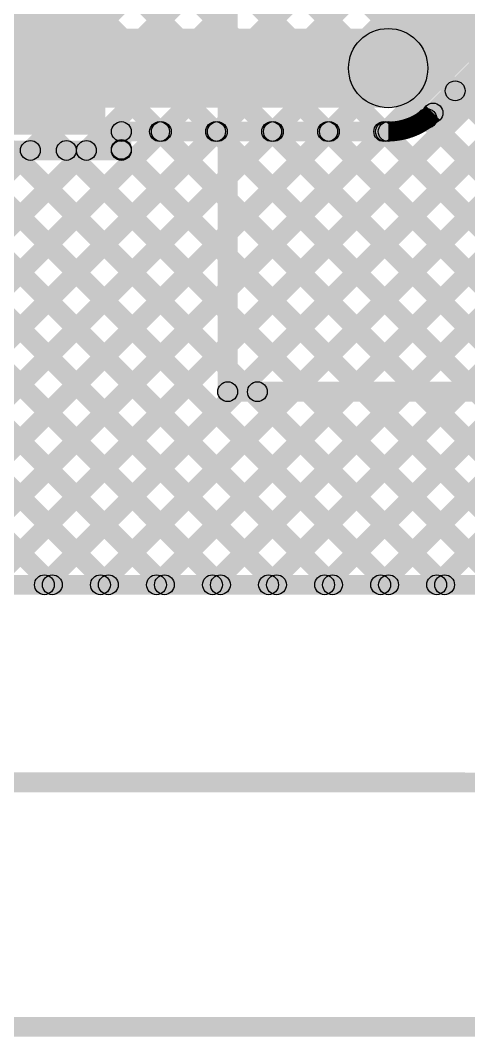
# Model space of a CAD drawing. Header units: millimetres. Extents: x -0.22 to 4.11, y -0.25 to 2.01.
# Drawn here: x 0.609 to 0.835, y -0.214 to 0.299 of the extents above; entities that cross this region are included whole.
import ezdxf

# ---------------------------------------------------------------- set-up
doc = ezdxf.new("R2010")
doc.units = ezdxf.units.MM
doc.header["$MEASUREMENT"] = 0
for name, color, linetype in [('BottomLayer', 5, 'Continuous'), ('Mechanical1', 6, 'Continuous'), ('Mechanical2', 216, 'Continuous'), ('TopLayer', 1, 'Continuous'), ('TopPaste', 8, 'Continuous'), ('TopSolder', 216, 'Continuous')]:
    doc.layers.add(name, color=color, linetype=linetype)

# ---------------------------------------------------------------- blocks, each defined once
blk = doc.blocks.new('TS_1103S_C_C_1')
at = {"layer": 'TopLayer'}
blk.add_hatch(color=1, dxfattribs=at).paths.add_polyline_path([(-0.35433, 0.12795), (-0.23622, 0.12795), (-0.23622, 0.0689), (-0.35433, 0.0689)])
at = {"layer": 'TopPaste'}
blk.add_hatch(color=8, dxfattribs=at).paths.add_polyline_path([(-0.35433, 0.12795), (-0.23622, 0.12795), (-0.23622, 0.0689), (-0.35433, 0.0689)])
at = {"layer": 'TopSolder'}
blk.add_hatch(color=216, dxfattribs=at).paths.add_polyline_path([(-0.35833, 0.13195), (-0.23222, 0.13195), (-0.23222, 0.0649), (-0.35833, 0.0649)])

msp = doc.modelspace()

# ---------------------------------------------------------------- hatches: boundary and pattern name
at = {"layer": 'BottomLayer'}
for points in [[(0.007, 0.93607), (0.01407, 0.94314), (0.93968, 0.01753), (0.93261, 0.01046)], [(0.007, 0.93607), (0.01407, 0.94314), (0.93968, 0.01753), (0.93261, 0.01046)], [(0.007, 0.90778), (0.01407, 0.91485), (0.91139, 0.01753), (0.90432, 0.01046)], [(0.007, 0.90778), (0.01407, 0.91485), (0.91139, 0.01753), (0.90432, 0.01046)], [(0.007, 0.8795), (0.01407, 0.88657), (0.88311, 0.01753), (0.87604, 0.01046)], [(0.007, 0.8795), (0.01407, 0.88657), (0.88311, 0.01753), (0.87604, 0.01046)], [(0.007, 0.85121), (0.01407, 0.85828), (0.85482, 0.01753), (0.84775, 0.01046)], [(0.007, 0.85121), (0.01407, 0.85828), (0.85482, 0.01753), (0.84775, 0.01046)], [(0.62455, 0.01046), (0.61748, 0.01753), (1.452, 0.85204), (1.45907, 0.84497)], [(0.62455, 0.01046), (0.61748, 0.01753), (1.452, 0.85204), (1.45907, 0.84497)], [(0.007, 0.82293), (0.01407, 0.83), (0.82654, 0.01753), (0.81947, 0.01046)], [(0.007, 0.82293), (0.01407, 0.83), (0.82654, 0.01753), (0.81947, 0.01046)], [(0.65284, 0.01046), (0.64577, 0.01753), (1.452, 0.82376), (1.45907, 0.81669)], [(0.65284, 0.01046), (0.64577, 0.01753), (1.452, 0.82376), (1.45907, 0.81669)], [(0.007, 0.79464), (0.01407, 0.80172), (0.79825, 0.01753), (0.79118, 0.01046)], [(0.007, 0.79464), (0.01407, 0.80172), (0.79825, 0.01753), (0.79118, 0.01046)], [(0.68112, 0.01046), (0.67405, 0.01753), (1.452, 0.79547), (1.45907, 0.7884)], [(0.68112, 0.01046), (0.67405, 0.01753), (1.452, 0.79547), (1.45907, 0.7884)], [(0.007, 0.76636), (0.01407, 0.77343), (0.76997, 0.01753), (0.7629, 0.01046)], [(0.007, 0.76636), (0.01407, 0.77343), (0.76997, 0.01753), (0.7629, 0.01046)], [(0.70941, 0.01046), (0.70234, 0.01753), (1.452, 0.76719), (1.45907, 0.76012)], [(0.70941, 0.01046), (0.70234, 0.01753), (1.452, 0.76719), (1.45907, 0.76012)], [(0.007, 0.73808), (0.01407, 0.74515), (0.74169, 0.01753), (0.73462, 0.01046)], [(0.007, 0.73808), (0.01407, 0.74515), (0.74169, 0.01753), (0.73462, 0.01046)], [(0.73769, 0.01046), (0.73062, 0.01753), (1.452, 0.73891), (1.45907, 0.73183)], [(0.73769, 0.01046), (0.73062, 0.01753), (1.452, 0.73891), (1.45907, 0.73183)], [(0.007, 0.70979), (0.01407, 0.71686), (0.7134, 0.01753), (0.70633, 0.01046)], [(0.007, 0.70979), (0.01407, 0.71686), (0.7134, 0.01753), (0.70633, 0.01046)], [(0.76598, 0.01046), (0.7589, 0.01753), (1.452, 0.71062), (1.45907, 0.70355)], [(0.76598, 0.01046), (0.7589, 0.01753), (1.452, 0.71062), (1.45907, 0.70355)], [(0.007, 0.68151), (0.01407, 0.68858), (0.68512, 0.01753), (0.67805, 0.01046)], [(0.007, 0.68151), (0.01407, 0.68858), (0.68512, 0.01753), (0.67805, 0.01046)], [(0.79426, 0.01046), (0.78719, 0.01753), (1.452, 0.68234), (1.45907, 0.67527)], [(0.79426, 0.01046), (0.78719, 0.01753), (1.452, 0.68234), (1.45907, 0.67527)], [(0.007, 0.65322), (0.01407, 0.66029), (0.65683, 0.01753), (0.64976, 0.01046)], [(0.007, 0.65322), (0.01407, 0.66029), (0.65683, 0.01753), (0.64976, 0.01046)], [(0.82254, 0.01046), (0.81547, 0.01753), (1.452, 0.65405), (1.45907, 0.64698)], [(0.82254, 0.01046), (0.81547, 0.01753), (1.452, 0.65405), (1.45907, 0.64698)], [(0.007, 0.62494), (0.01407, 0.63201), (0.62855, 0.01753), (0.62148, 0.01046)], [(0.007, 0.62494), (0.01407, 0.63201), (0.62855, 0.01753), (0.62148, 0.01046)], [(0.59627, 0.01046), (0.5892, 0.01753), (1.02956, 0.45789), (1.03663, 0.45081)], [(0.59627, 0.01046), (0.5892, 0.01753), (1.02956, 0.45789), (1.03663, 0.45081)], [(0.34171, 0.01046), (0.33464, 0.01753), (0.7692, 0.45209), (0.77627, 0.44502)], [(0.34171, 0.01046), (0.33464, 0.01753), (0.7692, 0.45209), (0.77627, 0.44502)], [(0.37, 0.01046), (0.36292, 0.01753), (0.79748, 0.45209), (0.80455, 0.44502)], [(0.37, 0.01046), (0.36292, 0.01753), (0.79748, 0.45209), (0.80455, 0.44502)], [(0.39828, 0.01046), (0.39121, 0.01753), (0.82577, 0.45209), (0.83284, 0.44502)], [(0.39828, 0.01046), (0.39121, 0.01753), (0.82577, 0.45209), (0.83284, 0.44502)], [(0.42656, 0.01046), (0.41949, 0.01753), (0.85405, 0.45209), (0.86112, 0.44502)], [(0.42656, 0.01046), (0.41949, 0.01753), (0.85405, 0.45209), (0.86112, 0.44502)], [(0.45485, 0.01046), (0.44778, 0.01753), (0.88234, 0.45209), (0.88941, 0.44502)], [(0.45485, 0.01046), (0.44778, 0.01753), (0.88234, 0.45209), (0.88941, 0.44502)], [(0.48313, 0.01046), (0.47606, 0.01753), (0.91062, 0.45209), (0.91769, 0.44502)], [(0.48313, 0.01046), (0.47606, 0.01753), (0.91062, 0.45209), (0.91769, 0.44502)], [(0.51142, 0.01046), (0.50435, 0.01753), (0.9389, 0.45209), (0.94598, 0.44502)], [(0.51142, 0.01046), (0.50435, 0.01753), (0.9389, 0.45209), (0.94598, 0.44502)], [(0.5397, 0.01046), (0.53263, 0.01753), (0.96719, 0.45209), (0.97426, 0.44502)], [(0.5397, 0.01046), (0.53263, 0.01753), (0.96719, 0.45209), (0.97426, 0.44502)], [(0.56799, 0.01046), (0.56091, 0.01753), (0.99547, 0.45209), (1.00254, 0.44502)], [(0.56799, 0.01046), (0.56091, 0.01753), (0.99547, 0.45209), (1.00254, 0.44502)], [(0.63978, 0.44471), (0.64685, 0.45178), (1.0811, 0.01753), (1.07403, 0.01046)], [(0.63978, 0.44471), (0.64685, 0.45178), (1.0811, 0.01753), (1.07403, 0.01046)], [(0.66806, 0.44471), (0.67513, 0.45178), (1.10938, 0.01753), (1.10231, 0.01046)], [(0.66806, 0.44471), (0.67513, 0.45178), (1.10938, 0.01753), (1.10231, 0.01046)], [(0.6134, 0.4428), (0.62047, 0.44987), (1.05281, 0.01753), (1.04574, 0.01046)], [(0.6134, 0.4428), (0.62047, 0.44987), (1.05281, 0.01753), (1.04574, 0.01046)], [(0.6134, 0.41451), (0.62047, 0.42158), (1.02453, 0.01753), (1.01746, 0.01046)], [(0.6134, 0.41451), (0.62047, 0.42158), (1.02453, 0.01753), (1.01746, 0.01046)], [(0.56401, 0.40734), (0.57108, 0.41441), (0.96796, 0.01753), (0.96089, 0.01046)], [(0.56401, 0.40734), (0.57108, 0.41441), (0.96796, 0.01753), (0.96089, 0.01046)], [(0.59229, 0.40734), (0.59936, 0.41441), (0.99624, 0.01753), (0.98917, 0.01046)], [(0.59229, 0.40734), (0.59936, 0.41441), (0.99624, 0.01753), (0.98917, 0.01046)], [(0.08587, 0.00899), (0.08587, 0.01899), (1.11853, 0.01899), (1.11853, 0.00899)], [(0.08587, 0.00899), (0.08587, 0.01899), (1.11853, 0.01899), (1.11853, 0.00899)]]:
    msp.add_hatch(color=5, dxfattribs=at).paths.add_polyline_path(points)
h = msp.add_hatch(color=5, dxfattribs=at)
edge = h.paths.add_edge_path()
edge.add_arc((0.62102, 0.01399), 0.005, 0, 360)
h = msp.add_hatch(color=5, dxfattribs=at)
edge = h.paths.add_edge_path()
edge.add_arc((0.62102, 0.01399), 0.005, 0, 360)
h = msp.add_hatch(color=5, dxfattribs=at)
edge = h.paths.add_edge_path()
edge.add_arc((0.62501, 0.01399), 0.005, 0, 360)
h = msp.add_hatch(color=5, dxfattribs=at)
edge = h.paths.add_edge_path()
edge.add_arc((0.62501, 0.01399), 0.005, 0, 360)
h = msp.add_hatch(color=5, dxfattribs=at)
edge = h.paths.add_edge_path()
edge.add_arc((0.6493, 0.01399), 0.005, 0, 360)
h = msp.add_hatch(color=5, dxfattribs=at)
edge = h.paths.add_edge_path()
edge.add_arc((0.6493, 0.01399), 0.005, 0, 360)
h = msp.add_hatch(color=5, dxfattribs=at)
edge = h.paths.add_edge_path()
edge.add_arc((0.6533, 0.01399), 0.005, 0, 360)
h = msp.add_hatch(color=5, dxfattribs=at)
edge = h.paths.add_edge_path()
edge.add_arc((0.6533, 0.01399), 0.005, 0, 360)
h = msp.add_hatch(color=5, dxfattribs=at)
edge = h.paths.add_edge_path()
edge.add_arc((0.67759, 0.01399), 0.005, 0, 360)
h = msp.add_hatch(color=5, dxfattribs=at)
edge = h.paths.add_edge_path()
edge.add_arc((0.67759, 0.01399), 0.005, 0, 360)
h = msp.add_hatch(color=5, dxfattribs=at)
edge = h.paths.add_edge_path()
edge.add_arc((0.68158, 0.01399), 0.005, 0, 360)
h = msp.add_hatch(color=5, dxfattribs=at)
edge = h.paths.add_edge_path()
edge.add_arc((0.68158, 0.01399), 0.005, 0, 360)
h = msp.add_hatch(color=5, dxfattribs=at)
edge = h.paths.add_edge_path()
edge.add_arc((0.70587, 0.01399), 0.005, 0, 360)
h = msp.add_hatch(color=5, dxfattribs=at)
edge = h.paths.add_edge_path()
edge.add_arc((0.70587, 0.01399), 0.005, 0, 360)
h = msp.add_hatch(color=5, dxfattribs=at)
edge = h.paths.add_edge_path()
edge.add_arc((0.70987, 0.01399), 0.005, 0, 360)
h = msp.add_hatch(color=5, dxfattribs=at)
edge = h.paths.add_edge_path()
edge.add_arc((0.70987, 0.01399), 0.005, 0, 360)
h = msp.add_hatch(color=5, dxfattribs=at)
edge = h.paths.add_edge_path()
edge.add_arc((0.73416, 0.01399), 0.005, 0, 360)
h = msp.add_hatch(color=5, dxfattribs=at)
edge = h.paths.add_edge_path()
edge.add_arc((0.73416, 0.01399), 0.005, 0, 360)
h = msp.add_hatch(color=5, dxfattribs=at)
edge = h.paths.add_edge_path()
edge.add_arc((0.73815, 0.01399), 0.005, 0, 360)
h = msp.add_hatch(color=5, dxfattribs=at)
edge = h.paths.add_edge_path()
edge.add_arc((0.73815, 0.01399), 0.005, 0, 360)
h = msp.add_hatch(color=5, dxfattribs=at)
edge = h.paths.add_edge_path()
edge.add_arc((0.76244, 0.01399), 0.005, 0, 360)
h = msp.add_hatch(color=5, dxfattribs=at)
edge = h.paths.add_edge_path()
edge.add_arc((0.76244, 0.01399), 0.005, 0, 360)
h = msp.add_hatch(color=5, dxfattribs=at)
edge = h.paths.add_edge_path()
edge.add_arc((0.76643, 0.01399), 0.005, 0, 360)
h = msp.add_hatch(color=5, dxfattribs=at)
edge = h.paths.add_edge_path()
edge.add_arc((0.76643, 0.01399), 0.005, 0, 360)
h = msp.add_hatch(color=5, dxfattribs=at)
edge = h.paths.add_edge_path()
edge.add_arc((0.79072, 0.01399), 0.005, 0, 360)
h = msp.add_hatch(color=5, dxfattribs=at)
edge = h.paths.add_edge_path()
edge.add_arc((0.79072, 0.01399), 0.005, 0, 360)
h = msp.add_hatch(color=5, dxfattribs=at)
edge = h.paths.add_edge_path()
edge.add_arc((0.79472, 0.01399), 0.005, 0, 360)
h = msp.add_hatch(color=5, dxfattribs=at)
edge = h.paths.add_edge_path()
edge.add_arc((0.79472, 0.01399), 0.005, 0, 360)
h = msp.add_hatch(color=5, dxfattribs=at)
edge = h.paths.add_edge_path()
edge.add_arc((0.81901, 0.01399), 0.005, 0, 360)
h = msp.add_hatch(color=5, dxfattribs=at)
edge = h.paths.add_edge_path()
edge.add_arc((0.81901, 0.01399), 0.005, 0, 360)
h = msp.add_hatch(color=5, dxfattribs=at)
edge = h.paths.add_edge_path()
edge.add_arc((0.823, 0.01399), 0.005, 0, 360)
h = msp.add_hatch(color=5, dxfattribs=at)
edge = h.paths.add_edge_path()
edge.add_arc((0.823, 0.01399), 0.005, 0, 360)
at = {"layer": 'Mechanical1'}
for points in [[(0.71853, 0.11143), (0.70853, 0.11143), (0.70853, 1.60734), (0.71853, 1.60734)], [(0.71353, 0.10643), (0.71353, 0.11643), (3.09542, 0.11643), (3.09542, 0.10643)], [(0.72853, 0.10643), (0.72853, 0.11643), (1.72153, 0.11643), (1.72153, 0.10643)], [(0.72853, 0.10643), (0.72853, 0.11643), (0.90298, 0.11643), (0.90298, 0.10643)], [(0, -0.21406), (0, -0.20406), (1.60247, -0.20406), (1.60247, -0.21406)]]:
    msp.add_hatch(color=6, dxfattribs=at).paths.add_polyline_path(points)
h = msp.add_hatch(color=6, dxfattribs=at)
edge = h.paths.add_edge_path()
edge.add_arc((0.71353, 0.11143), 0.005, 0, 360)
h = msp.add_hatch(color=6, dxfattribs=at)
edge = h.paths.add_edge_path()
edge.add_arc((0.71353, 0.11143), 0.005, 0, 360)
h = msp.add_hatch(color=6, dxfattribs=at)
edge = h.paths.add_edge_path()
edge.add_arc((0.72853, 0.11143), 0.005, 0, 360)
h = msp.add_hatch(color=6, dxfattribs=at)
edge = h.paths.add_edge_path()
edge.add_arc((0.72853, 0.11143), 0.005, 0, 360)
at = {"layer": 'Mechanical2'}
msp.add_hatch(color=216, dxfattribs=at).paths.add_polyline_path([(-0.08496, -0.09044), (-0.08496, -0.08044), (1.21594, -0.08087), (1.21594, -0.09087)])
at = {"layer": 'TopLayer'}
for points in [[(0.59627, 0.01046), (0.5892, 0.01753), (1.417, 0.84533), (1.42407, 0.83826)], [(0.59627, 0.01046), (0.5892, 0.01753), (1.417, 0.84533), (1.42407, 0.83826)], [(0.62455, 0.01046), (0.61748, 0.01753), (1.417, 0.81704), (1.42407, 0.80997)], [(0.62455, 0.01046), (0.61748, 0.01753), (1.417, 0.81704), (1.42407, 0.80997)], [(0.65284, 0.01046), (0.64577, 0.01753), (1.417, 0.78876), (1.42407, 0.78169)], [(0.65284, 0.01046), (0.64577, 0.01753), (1.417, 0.78876), (1.42407, 0.78169)], [(0.68112, 0.01046), (0.67405, 0.01753), (1.417, 0.76047), (1.42407, 0.7534)], [(0.68112, 0.01046), (0.67405, 0.01753), (1.417, 0.76047), (1.42407, 0.7534)], [(0.70941, 0.01046), (0.70234, 0.01753), (1.417, 0.73219), (1.42407, 0.72512)], [(0.70941, 0.01046), (0.70234, 0.01753), (1.417, 0.73219), (1.42407, 0.72512)], [(0.007, 0.70979), (0.01407, 0.71686), (0.7134, 0.01753), (0.70633, 0.01046)], [(0.007, 0.70979), (0.01407, 0.71686), (0.7134, 0.01753), (0.70633, 0.01046)], [(0.73769, 0.01046), (0.73062, 0.01753), (1.417, 0.70391), (1.42407, 0.69683)], [(0.73769, 0.01046), (0.73062, 0.01753), (1.417, 0.70391), (1.42407, 0.69683)], [(0.007, 0.68151), (0.01407, 0.68858), (0.68512, 0.01753), (0.67805, 0.01046)], [(0.007, 0.68151), (0.01407, 0.68858), (0.68512, 0.01753), (0.67805, 0.01046)], [(0.76598, 0.01046), (0.7589, 0.01753), (1.417, 0.67562), (1.42407, 0.66855)], [(0.76598, 0.01046), (0.7589, 0.01753), (1.417, 0.67562), (1.42407, 0.66855)], [(0.007, 0.65322), (0.01407, 0.66029), (0.65683, 0.01753), (0.64976, 0.01046)], [(0.007, 0.65322), (0.01407, 0.66029), (0.65683, 0.01753), (0.64976, 0.01046)], [(0.79426, 0.01046), (0.78719, 0.01753), (1.417, 0.64734), (1.42407, 0.64027)], [(0.79426, 0.01046), (0.78719, 0.01753), (1.417, 0.64734), (1.42407, 0.64027)], [(0.007, 0.62494), (0.01407, 0.63201), (0.62855, 0.01753), (0.62148, 0.01046)], [(0.007, 0.62494), (0.01407, 0.63201), (0.62855, 0.01753), (0.62148, 0.01046)], [(0.82254, 0.01046), (0.81547, 0.01753), (1.41724, 0.6193), (1.42431, 0.61223)], [(0.82254, 0.01046), (0.81547, 0.01753), (1.41724, 0.6193), (1.42431, 0.61223)], [(0.80867, 0.26056), (0.78038, 0.28884), (0.82939, 0.33785), (0.85767, 0.30957)], [(0.82072, 0.24857), (0.81364, 0.25564), (0.8626, 0.30459), (0.86967, 0.29752)], [(0.82072, 0.24857), (0.81364, 0.25564), (0.8626, 0.30459), (0.86967, 0.29752)], [(0.58881, 0.2547), (0.58881, 0.2947), (0.79452, 0.2947), (0.79452, 0.2547)], [(0.82478, 0.2597), (0.83185, 0.26677), (1.0811, 0.01753), (1.07403, 0.01046)], [(0.82478, 0.2597), (0.83185, 0.26677), (1.0811, 0.01753), (1.07403, 0.01046)], [(0.81044, 0.24576), (0.81751, 0.25283), (1.05281, 0.01753), (1.04574, 0.01046)], [(0.81044, 0.24576), (0.81751, 0.25283), (1.05281, 0.01753), (1.04574, 0.01046)], [(0.45485, 0.01046), (0.44778, 0.01753), (0.67649, 0.24624), (0.68356, 0.23917)], [(0.45485, 0.01046), (0.44778, 0.01753), (0.67649, 0.24624), (0.68356, 0.23917)], [(0.48313, 0.01046), (0.47606, 0.01753), (0.70477, 0.24624), (0.71184, 0.23917)], [(0.48313, 0.01046), (0.47606, 0.01753), (0.70477, 0.24624), (0.71184, 0.23917)], [(0.51142, 0.01046), (0.50435, 0.01753), (0.73305, 0.24624), (0.74013, 0.23917)], [(0.51142, 0.01046), (0.50435, 0.01753), (0.73305, 0.24624), (0.74013, 0.23917)], [(0.5397, 0.01046), (0.53263, 0.01753), (0.76134, 0.24624), (0.76841, 0.23917)], [(0.5397, 0.01046), (0.53263, 0.01753), (0.76134, 0.24624), (0.76841, 0.23917)], [(0.56799, 0.01046), (0.56091, 0.01753), (0.78962, 0.24624), (0.79669, 0.23917)], [(0.56799, 0.01046), (0.56091, 0.01753), (0.78962, 0.24624), (0.79669, 0.23917)], [(0.65986, 0.2377), (0.65986, 0.2477), (0.79452, 0.2477), (0.79452, 0.2377)], [(0.65986, 0.2377), (0.65986, 0.2477), (0.79452, 0.2477), (0.79452, 0.2377)], [(0.67561, 0.23917), (0.68268, 0.24624), (0.91139, 0.01753), (0.90432, 0.01046)], [(0.67561, 0.23917), (0.68268, 0.24624), (0.91139, 0.01753), (0.90432, 0.01046)], [(0.7039, 0.23917), (0.71097, 0.24624), (0.93968, 0.01753), (0.93261, 0.01046)], [(0.7039, 0.23917), (0.71097, 0.24624), (0.93968, 0.01753), (0.93261, 0.01046)], [(0.73218, 0.23917), (0.73925, 0.24624), (0.96796, 0.01753), (0.96089, 0.01046)], [(0.73218, 0.23917), (0.73925, 0.24624), (0.96796, 0.01753), (0.96089, 0.01046)], [(0.76047, 0.23917), (0.76754, 0.24624), (0.99624, 0.01753), (0.98917, 0.01046)], [(0.76047, 0.23917), (0.76754, 0.24624), (0.99624, 0.01753), (0.98917, 0.01046)], [(0.78875, 0.23917), (0.79582, 0.24624), (1.02453, 0.01753), (1.01746, 0.01046)], [(0.78875, 0.23917), (0.79582, 0.24624), (1.02453, 0.01753), (1.01746, 0.01046)], [(0.66486, 0.23317), (0.65486, 0.23317), (0.65486, 0.2427), (0.66486, 0.2427)], [(0.66486, 0.23317), (0.65486, 0.23317), (0.65486, 0.2427), (0.66486, 0.2427)], [(0.39828, 0.01046), (0.39121, 0.01753), (0.61039, 0.23671), (0.61746, 0.22964)], [(0.39828, 0.01046), (0.39121, 0.01753), (0.61039, 0.23671), (0.61746, 0.22964)], [(0.42656, 0.01046), (0.41949, 0.01753), (0.63867, 0.23671), (0.64574, 0.22964)], [(0.42656, 0.01046), (0.41949, 0.01753), (0.63867, 0.23671), (0.64574, 0.22964)], [(0.51543, 0.22964), (0.52251, 0.23671), (0.74169, 0.01753), (0.73462, 0.01046)], [(0.51543, 0.22964), (0.52251, 0.23671), (0.74169, 0.01753), (0.73462, 0.01046)], [(0.51775, 0.22817), (0.51775, 0.23817), (0.65986, 0.23817), (0.65986, 0.22817)], [(0.51775, 0.22817), (0.51775, 0.23817), (0.65986, 0.23817), (0.65986, 0.22817)], [(0.54372, 0.22964), (0.55079, 0.23671), (0.76997, 0.01753), (0.7629, 0.01046)], [(0.54372, 0.22964), (0.55079, 0.23671), (0.76997, 0.01753), (0.7629, 0.01046)], [(0.572, 0.22964), (0.57907, 0.23671), (0.79825, 0.01753), (0.79118, 0.01046)], [(0.572, 0.22964), (0.57907, 0.23671), (0.79825, 0.01753), (0.79118, 0.01046)], [(0.60029, 0.22964), (0.60736, 0.23671), (0.82654, 0.01753), (0.81947, 0.01046)], [(0.60029, 0.22964), (0.60736, 0.23671), (0.82654, 0.01753), (0.81947, 0.01046)], [(0.62857, 0.22964), (0.63564, 0.23671), (0.85482, 0.01753), (0.84775, 0.01046)], [(0.62857, 0.22964), (0.63564, 0.23671), (0.85482, 0.01753), (0.84775, 0.01046)], [(0.65633, 0.23017), (0.6634, 0.23724), (0.88311, 0.01753), (0.87604, 0.01046)], [(0.65633, 0.23017), (0.6634, 0.23724), (0.88311, 0.01753), (0.87604, 0.01046)], [(0.08587, 0.00899), (0.08587, 0.01899), (1.11853, 0.01899), (1.11853, 0.00899)], [(0.08587, 0.00899), (0.08587, 0.01899), (1.11853, 0.01899), (1.11853, 0.00899)]]:
    msp.add_hatch(color=1, dxfattribs=at).paths.add_polyline_path(points)
h = msp.add_hatch(color=1, dxfattribs=at)
edge = h.paths.add_edge_path()
edge.add_arc((0.79452, 0.2747), 0.02, 0, 360)
h = msp.add_hatch(color=1, dxfattribs=at)
edge = h.paths.add_edge_path()
edge.add_arc((0.79452, 0.2747), 0.02, 0, 360)
h = msp.add_hatch(color=1, dxfattribs=at)
edge = h.paths.add_edge_path()
edge.add_arc((0.82832, 0.26324), 0.005, 0, 360)
h = msp.add_hatch(color=1, dxfattribs=at)
edge = h.paths.add_edge_path()
edge.add_arc((0.82832, 0.26324), 0.005, 0, 360)
h = msp.add_hatch(color=1, dxfattribs=at)
edge = h.paths.add_edge_path()
edge.add_arc((0.81715, 0.25207), 0.005, 0, 360)
h = msp.add_hatch(color=1, dxfattribs=at)
edge = h.paths.add_edge_path()
edge.add_arc((0.81715, 0.25207), 0.005, 0, 360)
h = msp.add_hatch(color=1, dxfattribs=at)
edge = h.paths.add_edge_path()
edge.add_arc((0.81718, 0.2521), 0.005, 0, 360)
h = msp.add_hatch(color=1, dxfattribs=at)
edge = h.paths.add_edge_path()
edge.add_arc((0.81718, 0.2521), 0.005, 0, 360)
h = msp.add_hatch(color=1, dxfattribs=at)
edge = h.paths.add_edge_path()
edge.add_arc((0.81718, 0.2521), 0.005, 0, 360)
h = msp.add_hatch(color=1, dxfattribs=at)
edge = h.paths.add_edge_path()
edge.add_arc((0.81718, 0.2521), 0.005, 0, 360)
h = msp.add_hatch(color=1, dxfattribs=at)
edge = h.paths.add_edge_path()
edge.add_arc((0.81398, 0.24929), 0.005, 0, 360)
h = msp.add_hatch(color=1, dxfattribs=at)
edge = h.paths.add_edge_path()
edge.add_arc((0.81398, 0.24929), 0.005, 0, 360)
h = msp.add_hatch(color=1, dxfattribs=at)
edge = h.paths.add_edge_path()
edge.add_arc((0.65986, 0.2427), 0.005, 0, 360)
h = msp.add_hatch(color=1, dxfattribs=at)
edge = h.paths.add_edge_path()
edge.add_arc((0.65986, 0.2427), 0.005, 0, 360)
h = msp.add_hatch(color=1, dxfattribs=at)
edge = h.paths.add_edge_path()
edge.add_arc((0.65986, 0.2427), 0.005, 0, 360)
h = msp.add_hatch(color=1, dxfattribs=at)
edge = h.paths.add_edge_path()
edge.add_arc((0.65986, 0.2427), 0.005, 0, 360)
h = msp.add_hatch(color=1, dxfattribs=at)
edge = h.paths.add_edge_path()
edge.add_arc((0.67915, 0.2427), 0.005, 0, 360)
h = msp.add_hatch(color=1, dxfattribs=at)
edge = h.paths.add_edge_path()
edge.add_arc((0.67915, 0.2427), 0.005, 0, 360)
h = msp.add_hatch(color=1, dxfattribs=at)
edge = h.paths.add_edge_path()
edge.add_arc((0.68002, 0.2427), 0.005, 0, 360)
h = msp.add_hatch(color=1, dxfattribs=at)
edge = h.paths.add_edge_path()
edge.add_arc((0.68002, 0.2427), 0.005, 0, 360)
h = msp.add_hatch(color=1, dxfattribs=at)
edge = h.paths.add_edge_path()
edge.add_arc((0.70743, 0.2427), 0.005, 0, 360)
h = msp.add_hatch(color=1, dxfattribs=at)
edge = h.paths.add_edge_path()
edge.add_arc((0.70743, 0.2427), 0.005, 0, 360)
h = msp.add_hatch(color=1, dxfattribs=at)
edge = h.paths.add_edge_path()
edge.add_arc((0.70831, 0.2427), 0.005, 0, 360)
h = msp.add_hatch(color=1, dxfattribs=at)
edge = h.paths.add_edge_path()
edge.add_arc((0.70831, 0.2427), 0.005, 0, 360)
h = msp.add_hatch(color=1, dxfattribs=at)
edge = h.paths.add_edge_path()
edge.add_arc((0.73572, 0.2427), 0.005, 0, 360)
h = msp.add_hatch(color=1, dxfattribs=at)
edge = h.paths.add_edge_path()
edge.add_arc((0.73572, 0.2427), 0.005, 0, 360)
h = msp.add_hatch(color=1, dxfattribs=at)
edge = h.paths.add_edge_path()
edge.add_arc((0.73659, 0.2427), 0.005, 0, 360)
h = msp.add_hatch(color=1, dxfattribs=at)
edge = h.paths.add_edge_path()
edge.add_arc((0.73659, 0.2427), 0.005, 0, 360)
h = msp.add_hatch(color=1, dxfattribs=at)
edge = h.paths.add_edge_path()
edge.add_arc((0.764, 0.2427), 0.005, 0, 360)
h = msp.add_hatch(color=1, dxfattribs=at)
edge = h.paths.add_edge_path()
edge.add_arc((0.764, 0.2427), 0.005, 0, 360)
h = msp.add_hatch(color=1, dxfattribs=at)
edge = h.paths.add_edge_path()
edge.add_arc((0.76487, 0.2427), 0.005, 0, 360)
h = msp.add_hatch(color=1, dxfattribs=at)
edge = h.paths.add_edge_path()
edge.add_arc((0.76487, 0.2427), 0.005, 0, 360)
h = msp.add_hatch(color=1, dxfattribs=at)
edge = h.paths.add_edge_path()
edge.add_arc((0.79229, 0.2427), 0.005, 0, 360)
h = msp.add_hatch(color=1, dxfattribs=at)
edge = h.paths.add_edge_path()
edge.add_arc((0.79229, 0.2427), 0.005, 0, 360)
h = msp.add_hatch(color=1, dxfattribs=at)
edge = h.paths.add_edge_path()
edge.add_arc((0.79316, 0.2427), 0.005, 0, 360)
h = msp.add_hatch(color=1, dxfattribs=at)
edge = h.paths.add_edge_path()
edge.add_arc((0.79316, 0.2427), 0.005, 0, 360)
h = msp.add_hatch(color=1, dxfattribs=at)
edge = h.paths.add_edge_path()
edge.add_arc((0.79452, 0.2427), 0.005, 0, 360)
h = msp.add_hatch(color=1, dxfattribs=at)
edge = h.paths.add_edge_path()
edge.add_arc((0.79452, 0.2427), 0.005, 0, 360)
h = msp.add_hatch(color=1, dxfattribs=at)
edge = h.paths.add_edge_path()
edge.add_arc((0.79452, 0.2427), 0.005, 0, 360)
h = msp.add_hatch(color=1, dxfattribs=at)
edge = h.paths.add_edge_path()
edge.add_arc((0.79452, 0.2427), 0.005, 0, 360)
h = msp.add_hatch(color=1, dxfattribs=at)
edge = h.paths.add_edge_path()
edge.add_arc((0.79452, 0.2427), 0.005, 0, 360)
h = msp.add_hatch(color=1, dxfattribs=at)
edge = h.paths.add_edge_path()
edge.add_arc((0.79452, 0.2427), 0.005, 0, 360)
h = msp.add_hatch(color=1, dxfattribs=at)
edge = h.paths.add_edge_path()
edge.add_arc((0.61393, 0.23317), 0.005, 0, 360)
h = msp.add_hatch(color=1, dxfattribs=at)
edge = h.paths.add_edge_path()
edge.add_arc((0.61393, 0.23317), 0.005, 0, 360)
h = msp.add_hatch(color=1, dxfattribs=at)
edge = h.paths.add_edge_path()
edge.add_arc((0.63211, 0.23317), 0.005, 0, 360)
h = msp.add_hatch(color=1, dxfattribs=at)
edge = h.paths.add_edge_path()
edge.add_arc((0.63211, 0.23317), 0.005, 0, 360)
h = msp.add_hatch(color=1, dxfattribs=at)
edge = h.paths.add_edge_path()
edge.add_arc((0.64221, 0.23317), 0.005, 0, 360)
h = msp.add_hatch(color=1, dxfattribs=at)
edge = h.paths.add_edge_path()
edge.add_arc((0.64221, 0.23317), 0.005, 0, 360)
h = msp.add_hatch(color=1, dxfattribs=at)
edge = h.paths.add_edge_path()
edge.add_arc((0.65986, 0.2337), 0.005, 0, 360)
h = msp.add_hatch(color=1, dxfattribs=at)
edge = h.paths.add_edge_path()
edge.add_arc((0.65986, 0.2337), 0.005, 0, 360)
h = msp.add_hatch(color=1, dxfattribs=at)
edge = h.paths.add_edge_path()
edge.add_arc((0.65986, 0.23317), 0.005, 0, 360)
h = msp.add_hatch(color=1, dxfattribs=at)
edge = h.paths.add_edge_path()
edge.add_arc((0.65986, 0.23317), 0.005, 0, 360)
h = msp.add_hatch(color=1, dxfattribs=at)
edge = h.paths.add_edge_path()
edge.add_arc((0.65986, 0.23317), 0.005, 0, 360)
h = msp.add_hatch(color=1, dxfattribs=at)
edge = h.paths.add_edge_path()
edge.add_arc((0.65986, 0.23317), 0.005, 0, 360)
h = msp.add_hatch(color=1, dxfattribs=at)
edge = h.paths.add_edge_path()
edge.add_arc((0.62102, 0.01399), 0.005, 0, 360)
h = msp.add_hatch(color=1, dxfattribs=at)
edge = h.paths.add_edge_path()
edge.add_arc((0.62102, 0.01399), 0.005, 0, 360)
h = msp.add_hatch(color=1, dxfattribs=at)
edge = h.paths.add_edge_path()
edge.add_arc((0.62501, 0.01399), 0.005, 0, 360)
h = msp.add_hatch(color=1, dxfattribs=at)
edge = h.paths.add_edge_path()
edge.add_arc((0.62501, 0.01399), 0.005, 0, 360)
h = msp.add_hatch(color=1, dxfattribs=at)
edge = h.paths.add_edge_path()
edge.add_arc((0.6493, 0.01399), 0.005, 0, 360)
h = msp.add_hatch(color=1, dxfattribs=at)
edge = h.paths.add_edge_path()
edge.add_arc((0.6493, 0.01399), 0.005, 0, 360)
h = msp.add_hatch(color=1, dxfattribs=at)
edge = h.paths.add_edge_path()
edge.add_arc((0.6533, 0.01399), 0.005, 0, 360)
h = msp.add_hatch(color=1, dxfattribs=at)
edge = h.paths.add_edge_path()
edge.add_arc((0.6533, 0.01399), 0.005, 0, 360)
h = msp.add_hatch(color=1, dxfattribs=at)
edge = h.paths.add_edge_path()
edge.add_arc((0.67759, 0.01399), 0.005, 0, 360)
h = msp.add_hatch(color=1, dxfattribs=at)
edge = h.paths.add_edge_path()
edge.add_arc((0.67759, 0.01399), 0.005, 0, 360)
h = msp.add_hatch(color=1, dxfattribs=at)
edge = h.paths.add_edge_path()
edge.add_arc((0.68158, 0.01399), 0.005, 0, 360)
h = msp.add_hatch(color=1, dxfattribs=at)
edge = h.paths.add_edge_path()
edge.add_arc((0.68158, 0.01399), 0.005, 0, 360)
h = msp.add_hatch(color=1, dxfattribs=at)
edge = h.paths.add_edge_path()
edge.add_arc((0.70587, 0.01399), 0.005, 0, 360)
h = msp.add_hatch(color=1, dxfattribs=at)
edge = h.paths.add_edge_path()
edge.add_arc((0.70587, 0.01399), 0.005, 0, 360)
h = msp.add_hatch(color=1, dxfattribs=at)
edge = h.paths.add_edge_path()
edge.add_arc((0.70987, 0.01399), 0.005, 0, 360)
h = msp.add_hatch(color=1, dxfattribs=at)
edge = h.paths.add_edge_path()
edge.add_arc((0.70987, 0.01399), 0.005, 0, 360)
h = msp.add_hatch(color=1, dxfattribs=at)
edge = h.paths.add_edge_path()
edge.add_arc((0.73416, 0.01399), 0.005, 0, 360)
h = msp.add_hatch(color=1, dxfattribs=at)
edge = h.paths.add_edge_path()
edge.add_arc((0.73416, 0.01399), 0.005, 0, 360)
h = msp.add_hatch(color=1, dxfattribs=at)
edge = h.paths.add_edge_path()
edge.add_arc((0.73815, 0.01399), 0.005, 0, 360)
h = msp.add_hatch(color=1, dxfattribs=at)
edge = h.paths.add_edge_path()
edge.add_arc((0.73815, 0.01399), 0.005, 0, 360)
h = msp.add_hatch(color=1, dxfattribs=at)
edge = h.paths.add_edge_path()
edge.add_arc((0.76244, 0.01399), 0.005, 0, 360)
h = msp.add_hatch(color=1, dxfattribs=at)
edge = h.paths.add_edge_path()
edge.add_arc((0.76244, 0.01399), 0.005, 0, 360)
h = msp.add_hatch(color=1, dxfattribs=at)
edge = h.paths.add_edge_path()
edge.add_arc((0.76643, 0.01399), 0.005, 0, 360)
h = msp.add_hatch(color=1, dxfattribs=at)
edge = h.paths.add_edge_path()
edge.add_arc((0.76643, 0.01399), 0.005, 0, 360)
h = msp.add_hatch(color=1, dxfattribs=at)
edge = h.paths.add_edge_path()
edge.add_arc((0.79072, 0.01399), 0.005, 0, 360)
h = msp.add_hatch(color=1, dxfattribs=at)
edge = h.paths.add_edge_path()
edge.add_arc((0.79072, 0.01399), 0.005, 0, 360)
h = msp.add_hatch(color=1, dxfattribs=at)
edge = h.paths.add_edge_path()
edge.add_arc((0.79472, 0.01399), 0.005, 0, 360)
h = msp.add_hatch(color=1, dxfattribs=at)
edge = h.paths.add_edge_path()
edge.add_arc((0.79472, 0.01399), 0.005, 0, 360)
h = msp.add_hatch(color=1, dxfattribs=at)
edge = h.paths.add_edge_path()
edge.add_arc((0.81901, 0.01399), 0.005, 0, 360)
h = msp.add_hatch(color=1, dxfattribs=at)
edge = h.paths.add_edge_path()
edge.add_arc((0.81901, 0.01399), 0.005, 0, 360)
h = msp.add_hatch(color=1, dxfattribs=at)
edge = h.paths.add_edge_path()
edge.add_arc((0.823, 0.01399), 0.005, 0, 360)
h = msp.add_hatch(color=1, dxfattribs=at)
edge = h.paths.add_edge_path()
edge.add_arc((0.823, 0.01399), 0.005, 0, 360)

# ---------------------------------------------------------------- linework, layer by layer
at = {"layer": 'BottomLayer'}
for centre in [(0.62102, 0.01399), (0.62102, 0.01399), (0.62501, 0.01399), (0.62501, 0.01399), (0.6493, 0.01399), (0.6493, 0.01399), (0.6533, 0.01399), (0.6533, 0.01399), (0.67759, 0.01399), (0.67759, 0.01399), (0.68158, 0.01399), (0.68158, 0.01399), (0.70587, 0.01399), (0.70587, 0.01399), (0.70987, 0.01399), (0.70987, 0.01399), (0.73416, 0.01399), (0.73416, 0.01399), (0.73815, 0.01399), (0.73815, 0.01399), (0.76244, 0.01399), (0.76244, 0.01399), (0.76643, 0.01399), (0.76643, 0.01399), (0.79072, 0.01399), (0.79072, 0.01399), (0.79472, 0.01399), (0.79472, 0.01399), (0.81901, 0.01399), (0.81901, 0.01399), (0.823, 0.01399), (0.823, 0.01399)]:
    msp.add_circle(centre, 0.005, dxfattribs=at)
at = {"layer": 'Mechanical1'}
for centre in [(0.71353, 0.11143), (0.71353, 0.11143), (0.72853, 0.11143), (0.72853, 0.11143)]:
    msp.add_circle(centre, 0.005, dxfattribs=at)
at = {"layer": 'TopLayer', "const_width": 0.01}
for points in [[(0.81718, 0.2521, -0.199231), (0.79452, 0.2427)], [(0.81718, 0.2521, -0.199231), (0.79452, 0.2427)], [(0.81715, 0.25207, -0.198912), (0.79452, 0.2427)], [(0.81715, 0.25207, -0.198912), (0.79452, 0.2427)]]:
    msp.add_lwpolyline(points, format="xyb", dxfattribs=at)
at = {"layer": 'TopLayer'}
for centre, radius in [((0.79452, 0.2747), 0.02), ((0.79452, 0.2747), 0.02), ((0.82832, 0.26324), 0.005), ((0.82832, 0.26324), 0.005), ((0.81715, 0.25207), 0.005), ((0.81715, 0.25207), 0.005), ((0.81718, 0.2521), 0.005), ((0.81718, 0.2521), 0.005), ((0.81718, 0.2521), 0.005), ((0.81718, 0.2521), 0.005), ((0.81398, 0.24929), 0.005), ((0.81398, 0.24929), 0.005), ((0.65986, 0.2427), 0.005), ((0.65986, 0.2427), 0.005), ((0.65986, 0.2427), 0.005), ((0.65986, 0.2427), 0.005), ((0.67915, 0.2427), 0.005), ((0.67915, 0.2427), 0.005), ((0.68002, 0.2427), 0.005), ((0.68002, 0.2427), 0.005), ((0.70743, 0.2427), 0.005), ((0.70743, 0.2427), 0.005), ((0.70831, 0.2427), 0.005), ((0.70831, 0.2427), 0.005), ((0.73572, 0.2427), 0.005), ((0.73572, 0.2427), 0.005), ((0.73659, 0.2427), 0.005), ((0.73659, 0.2427), 0.005), ((0.764, 0.2427), 0.005), ((0.764, 0.2427), 0.005), ((0.76487, 0.2427), 0.005), ((0.76487, 0.2427), 0.005), ((0.79229, 0.2427), 0.005), ((0.79229, 0.2427), 0.005), ((0.79316, 0.2427), 0.005), ((0.79316, 0.2427), 0.005), ((0.79452, 0.2427), 0.005), ((0.79452, 0.2427), 0.005), ((0.79452, 0.2427), 0.005), ((0.79452, 0.2427), 0.005), ((0.79452, 0.2427), 0.005), ((0.79452, 0.2427), 0.005), ((0.61393, 0.23317), 0.005), ((0.61393, 0.23317), 0.005), ((0.63211, 0.23317), 0.005), ((0.63211, 0.23317), 0.005), ((0.64221, 0.23317), 0.005), ((0.64221, 0.23317), 0.005), ((0.65986, 0.2337), 0.005), ((0.65986, 0.2337), 0.005), ((0.65986, 0.23317), 0.005), ((0.65986, 0.23317), 0.005), ((0.65986, 0.23317), 0.005), ((0.65986, 0.23317), 0.005), ((0.62102, 0.01399), 0.005), ((0.62102, 0.01399), 0.005), ((0.62501, 0.01399), 0.005), ((0.62501, 0.01399), 0.005), ((0.6493, 0.01399), 0.005), ((0.6493, 0.01399), 0.005), ((0.6533, 0.01399), 0.005), ((0.6533, 0.01399), 0.005), ((0.67759, 0.01399), 0.005), ((0.67759, 0.01399), 0.005), ((0.68158, 0.01399), 0.005), ((0.68158, 0.01399), 0.005), ((0.70587, 0.01399), 0.005), ((0.70587, 0.01399), 0.005), ((0.70987, 0.01399), 0.005), ((0.70987, 0.01399), 0.005), ((0.73416, 0.01399), 0.005), ((0.73416, 0.01399), 0.005), ((0.73815, 0.01399), 0.005), ((0.73815, 0.01399), 0.005), ((0.76244, 0.01399), 0.005), ((0.76244, 0.01399), 0.005), ((0.76643, 0.01399), 0.005), ((0.76643, 0.01399), 0.005), ((0.79072, 0.01399), 0.005), ((0.79072, 0.01399), 0.005), ((0.79472, 0.01399), 0.005), ((0.79472, 0.01399), 0.005), ((0.81901, 0.01399), 0.005), ((0.81901, 0.01399), 0.005), ((0.823, 0.01399), 0.005), ((0.823, 0.01399), 0.005)]:
    msp.add_circle(centre, radius, dxfattribs=at)

# ---------------------------------------------------------------- block references
at = {"rotation": 180}
msp.add_blockref('TS_1103S_C_C_1', (0.29353, 0.37313), dxfattribs=at)

doc.saveas('drawing.dxf')
